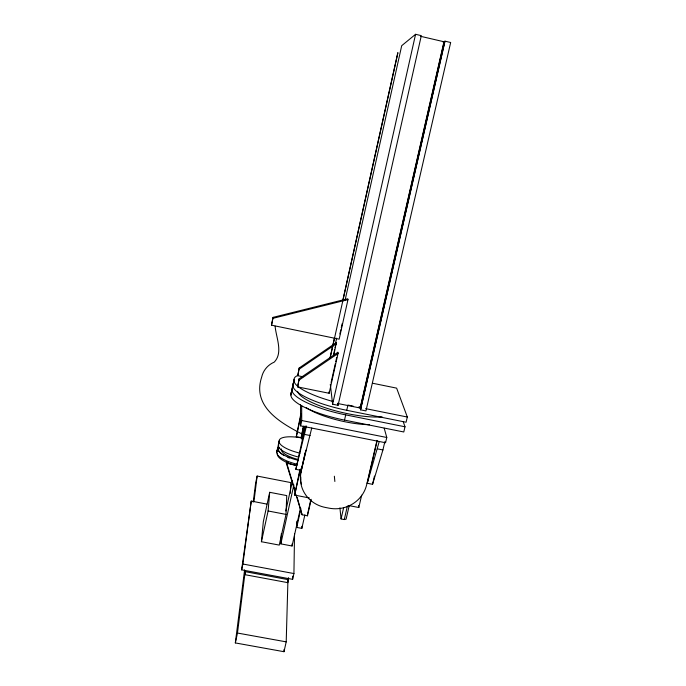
<?xml version="1.0" encoding="UTF-8"?>
<svg xmlns="http://www.w3.org/2000/svg" width="686" height="686" viewBox="0 0 686 686"><rect width="100%" height="100%" fill="white"/><g stroke="black" fill="none" stroke-linecap="round" stroke-linejoin="round"><path stroke-width="1.03" d="M384.194 428.21L386.784 437.488L385.549 442.753L300.562 425.843L300.571 404.774M297.647 386.904L299.147 378.749L337.855 352.287L338.044 353.444L329.151 393.275L297.647 386.904L299.147 378.749M302.972 376.786L297.775 375.731L299.216 367.97L336.243 342.623L333.67 356.068M304.876 514.843L301.84 528.383L296.721 527.414L296.781 521.214M297.775 375.731L299.216 367.97M266.828 504.081L251.239 501.08L241.626 569.852L292.622 579.344L293.925 573.556L294.526 534.034M292.622 579.344L292.682 576.154M309.377 497.959L294.654 495.112L299.928 469.533M281.329 533.657L280.84 543.878L292.065 545.996L292.099 543.947M372.524 383.225L396.628 388.139L407.321 417.028L406.086 422.242L346.747 410.305A52.582 12.76 12.8 0 1 292.965 385.695L294.088 379.341A52.35 12.374 12.8 0 1 297.75 375.491M288.532 579.721L245.425 571.695L244.791 574.654L287.871 582.663L288.583 577.655M244.61 569.877L235.332 642.928L283.987 651.7L286.208 641.864L287.957 579.55M290.392 493.26L290.692 482.567L257.147 476.05L255.646 483.047L253.22 502.109M292.965 385.695L294.088 379.341M283.987 651.7L284.055 649.565M403.265 421.813L405.006 426.786L403.78 431.974L344.526 420.106A52.505 13.223 12.8 0 1 290.924 395.085L292.056 388.696A52.265 12.837 12.8 0 1 292.982 386.501M286.019 514.406L286.739 495.592L269.692 492.308L263.33 521.652L261.417 541.726L279.253 545.096L286.019 514.406L268.106 510.976L269.692 492.308M290.924 395.085L292.056 388.696M295.314 492.548L286.354 463.239L286.405 462.115L288.497 462.527M297.647 456.825A24.181 7.306 12.3 0 1 278.31 445.506L279.228 440.644A24.121 7.177 12.3 0 1 302.835 438.148M278.31 445.506L279.228 440.644M297.553 464.362A24.147 7.46 12.3 0 1 276.784 452.546L277.71 447.675A24.096 7.332 12.3 0 1 278.756 445.831M276.784 452.546L277.71 447.675M235.332 642.928L237.476 633.041L245.314 570.46M253.957 501.509L257.147 476.05M241.626 569.852L242.878 564.021L251.239 501.08M271.502 325.173L273.088 317.361L347.742 298.753L347.982 299.628L339.167 339.167L271.502 325.173L273.088 317.361M300.837 413.847L296.309 436.708L301.154 437.668L303.409 426.238M261.417 541.726L268.106 510.976M296.309 436.708L300.845 416.042M300.562 425.843L301.729 420.518L301.677 405.615M301.154 437.668L303.658 426.306M301.274 438.165L303.778 426.821M301.506 438.603L304.25 426.178M285.796 510.967L292.399 481.006M301.729 438.774L304.447 426.443M302.192 438.2L304.695 426.846M302.157 439.203L304.918 426.701M311.744 428.03L301.205 470.373L295.846 469.327L305.399 426.057M295.846 469.327L306.471 426.006M280.84 543.878L293.857 484.899M294.654 495.112L300.382 469.215M301.205 470.373L305.116 452.726M376.991 440.386L366.65 484.762A31.582 30.141 -8.9 0 1 329.211 508.189L325.327 507.434A31.59 30.158 -8.5 0 1 301.094 471.959L305.93 450.119M329.863 358.624L334.502 337.752M342.614 301.231L397.777 52.856M330.137 357.921L397.931 52.736M335.24 344.449L336.629 338.181M344.998 300.579L401.704 45.696L415.57 34.3L421.315 35.646L338.078 405.306L332.624 404.208L330.3 384.229M333.73 353.916L334.648 349.809M335.102 347.759L336.243 342.623M292.065 545.996L300.579 507.76M296.721 527.414L300.905 508.643M339.896 333.962L340.822 329.82M341.276 327.745L342.203 323.603M331.106 382.531L335.291 363.76M335.763 361.668L336.689 357.5M337.152 355.417L337.855 352.287M307.705 513.505L310.707 500.137M295.932 494.563L302.106 514.783L307.5 515.812L311.195 499.314M332.624 404.208L415.57 34.3M344.526 420.106L345.71 414.884A52.548 12.974 12.8 0 1 292.013 390.077M346.747 410.305L347.931 405.066L353.144 406.112M420.492 36.281L443.971 41.76L360.133 408.016L337.838 403.522M444.219 41.606L360.227 408.47L359.807 406.506M360.519 409.825L444.948 41.16L450.668 42.498L365.947 410.914L360.519 409.825L444.948 41.16M349.191 505.753L346.096 519.182L344.295 519.551L341.062 518.925L343.677 507.537M344.295 519.551L347.399 506.088M348.291 505.479L358.812 507.511L361.676 495.172M384.88 441.621L382.925 449.956L372.558 484.307L367.259 483.278L377.094 441.055M367.259 483.278L379.221 441.587M372.558 484.307L374.479 476.075M299.207 369.154L336.423 343.686M299.139 380.044L338.044 353.444M443.165 42.249L443.971 41.76M272.942 318.33L347.982 299.628M237.476 633.041L286.208 641.864M242.878 564.021L293.925 573.556M286.354 463.239L296.867 465.297M301.729 420.518L386.784 437.488M304.61 434.418L310.089 435.507M377.523 448.884L382.925 449.956M358.349 407.158L361.479 407.793M365.647 408.633L407.321 417.028M345.71 414.884L405.006 426.786M302.56 434.289C280.763 423.091 251.891 406.635 261.64 377.223C263.158 370.406 267.849 364.858 274.228 362.131C283.412 352.724 276.038 337.383 275.112 326.193M286.405 462.115L295.332 491.339M297.175 497.376L302.106 514.783M358.512 505.582L358.812 507.511M337.795 403.197L338.078 405.306M329.006 391.912L329.151 393.275M339.913 507.829L341.062 518.925M334.356 476.221L334.862 481.478M307.474 514.534L307.5 515.812M301.84 526.316L301.84 528.383M301.094 471.959L301.085 470.167A31.427 30.013 -8.4 0 0 301.531 484.376M296.318 465.708A24.593 7.632 12.3 0 1 277.521 453.669M289.355 458.042A24.61 7.52 12.3 0 1 287.923 457.433M284.133 455.53A24.61 7.52 12.3 0 1 279.605 447.375M298.11 459.5A21.935 6.697 12.3 0 1 281.303 448.884M300.022 453.172A24.199 7.22 12.3 0 1 279.168 441.561M278.379 444.579A24.104 7.263 12.3 0 1 279.425 442.753M298.436 460.349A24.164 7.375 12.3 0 1 277.641 448.61M276.852 451.594A24.079 7.417 12.3 0 1 277.916 449.724M290.975 393.67A52.222 13.085 12.8 0 1 291.91 391.44M293.008 384.332A52.308 12.622 12.8 0 1 293.925 382.188M332.993 401.507A52.625 12.511 12.8 0 1 294.054 380.679M382.102 416.874A49.632 12.219 12.8 0 1 330.232 409.319A49.632 12.219 12.8 0 1 297.578 391.372M300.845 480.003A31.299 29.901 -8.4 0 1 301.085 468.77M300.845 478.185A31.136 29.755 -8.4 0 1 300.622 469.661M369.522 424.703A44.041 11.242 12.8 0 1 306.23 407.604"/></g></svg>
